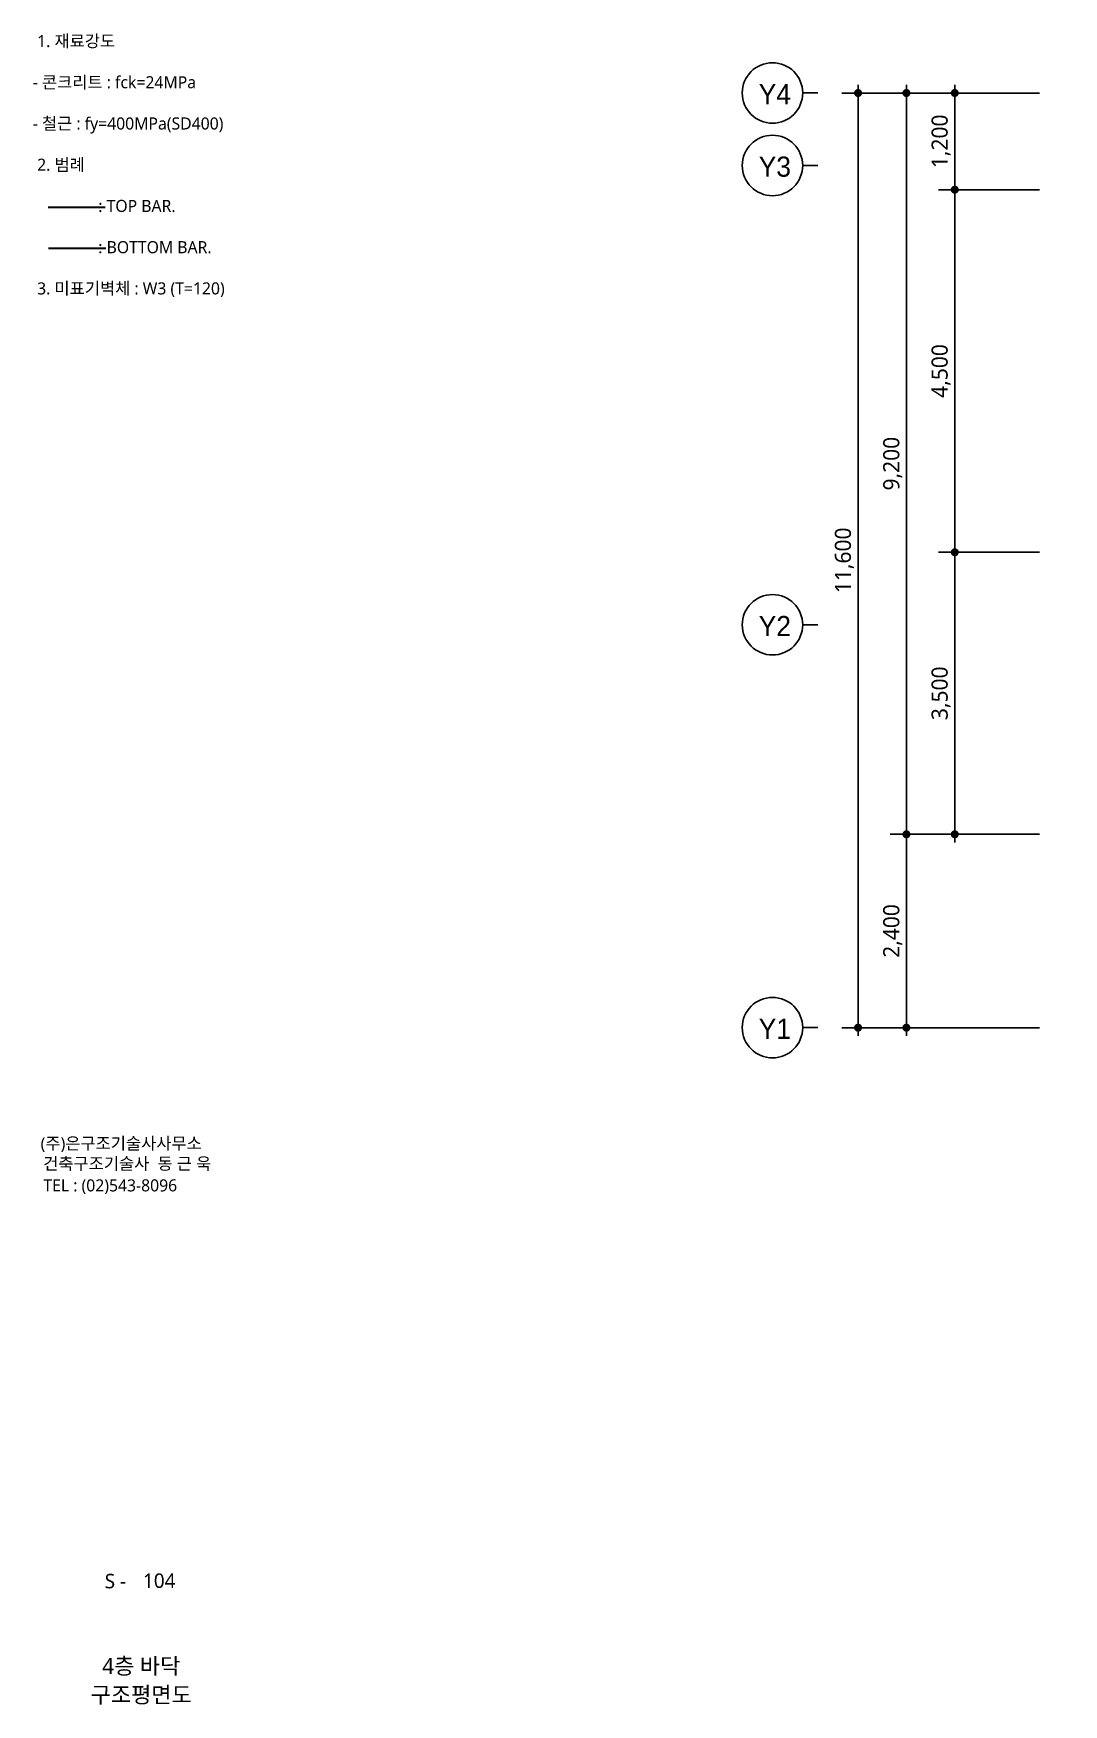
# Model space of a CAD drawing. Extents: x 4530 to 250084, y -28397 to -2308.
# Drawn here: x 163734 to 176517, y -28397 to -7656 of the extents above; entities that cross this region are included whole.
import ezdxf
from ezdxf.enums import TextEntityAlignment as Align

# ---------------------------------------------------------------- set-up
doc = ezdxf.new("R2010")
doc.units = 0
doc.header["$LTSCALE"] = 100
doc.header["$MEASUREMENT"] = 0
doc.header["$PDMODE"] = 34
doc.header["$PDSIZE"] = 3
doc.linetypes.add('HID', pattern=[3.45, 2.25, -1.2])
doc.layers.get('0').update_dxf_attribs({"linetype": 'CONTINUOUS'})
doc.layers.get('Defpoints').update_dxf_attribs({"color": 171, "linetype": 'CONTINUOUS'})
for name, color, linetype in [('buble', 3, 'CONTINUOUS'), ('DIM', 1, 'CONTINUOUS'), ('TEXT', 3, 'CONTINUOUS')]:
    doc.layers.add(name, color=color, linetype=linetype)
doc.styles.add('HY울릉도M', font='')
doc.styles.get("Standard").update_dxf_attribs({"font": 'malgun.ttf'})
doc.styles.add('맑은고딕', font='malgun.ttf')
doc.styles.get('HY울릉도M').set_extended_font_data('HY울릉도M')
doc.dimstyles.new('YenaA1-100', dxfattribs={"dimscale": 100, "dimtxt": 2, "dimasz": 1, "dimexe": 2, "dimexo": 3, "dimgap": 0.5, "dimtad": 1, "dimdec": 0, "dimzin": 9, "dimlunit": 6, "dimtxsty": 'STANDARD', "dimblk": 'dots', "dimcen": 0, "dimclrt": 3, "dimadec": 0, "dimazin": 0, "dimtm": 1e-09, "dimtfac": 1, "dimtdec": 0, "dimtix": 1, "dimtmove": 2, "dimatfit": 3, "dimldrblk": 'dots', "dimfxl": 1, "dimtolj": 1, "dimtzin": 0, "dimarcsym": 0})

# ---------------------------------------------------------------- blocks, each defined once
blk = doc.blocks.new('dots')
blk.add_line((-1, 0), (1, 0))
at = {"const_width": 0.5}
blk.add_lwpolyline([(-0.25, 0, 1), (0.25, 0, 1)], format="xyb", close=True, dxfattribs=at)
blk = doc.blocks.new('*D136')
at = {"layer": 'Defpoints', "color": 0, "transparency": 16777216}
for p in [(176517, -8396), (173967, -19996), (176517, -19996)]:
    blk.add_point(p, dxfattribs=at)
at = {"layer": 'DIM', "color": 0, "lineweight": -2, "transparency": 16777216}
for p, q in [((176217, -8396), (173767, -8396)), ((173967, -8496), (173967, -19896)), ((176217, -19996), (173767, -19996))]:
    blk.add_line(p, q, dxfattribs=at)
at = {"layer": 'DIM', "color": 0, "lineweight": -2, "transparency": 16777216, "xscale": 100, "yscale": 100, "zscale": 100}
for p, rotation in [((173967, -8396), 90), ((173967, -19996), 270)]:
    blk.add_blockref('dots', p, dxfattribs=dict(at, rotation=rotation))
at = {"layer": 'DIM', "color": 3, "transparency": 16777216, "insert": (173797, -14196), "char_height": 200, "attachment_point": 5, "rotation": 90}
blk.add_mtext('\\A1;11,600', dxfattribs=at)
blk = doc.blocks.new('*D137')
at = {"layer": 'Defpoints', "color": 0, "transparency": 16777216}
for p in [(176517, -9596), (175167, -14096), (176517, -14096)]:
    blk.add_point(p, dxfattribs=at)
at = {"layer": 'DIM', "color": 0, "lineweight": -2, "transparency": 16777216}
for p, q in [((176217, -9596), (174967, -9596)), ((175167, -9696), (175167, -13996)), ((176217, -14096), (174967, -14096))]:
    blk.add_line(p, q, dxfattribs=at)
at = {"layer": 'DIM', "color": 0, "lineweight": -2, "transparency": 16777216, "xscale": 100, "yscale": 100, "zscale": 100}
for p, rotation in [((175167, -9596), 90), ((175167, -14096), 270)]:
    blk.add_blockref('dots', p, dxfattribs=dict(at, rotation=rotation))
at = {"layer": 'DIM', "color": 3, "transparency": 16777216, "insert": (174997, -11846), "char_height": 200, "attachment_point": 5, "rotation": 90}
blk.add_mtext('\\A1;4,500', dxfattribs=at)
blk = doc.blocks.new('*D138')
at = {"layer": 'Defpoints', "color": 0, "transparency": 16777216}
for p in [(176517, -8396), (175167, -9596), (176517, -9596)]:
    blk.add_point(p, dxfattribs=at)
at = {"layer": 'DIM', "color": 0, "lineweight": -2, "transparency": 16777216}
for p, q in [((176217, -8396), (174967, -8396)), ((175167, -8496), (175167, -9496)), ((176217, -9596), (174967, -9596))]:
    blk.add_line(p, q, dxfattribs=at)
at = {"layer": 'DIM', "color": 0, "lineweight": -2, "transparency": 16777216, "xscale": 100, "yscale": 100, "zscale": 100}
for p, rotation in [((175167, -8396), 90), ((175167, -9596), 270)]:
    blk.add_blockref('dots', p, dxfattribs=dict(at, rotation=rotation))
at = {"layer": 'DIM', "color": 3, "transparency": 16777216, "insert": (174997, -8996), "char_height": 200, "attachment_point": 5, "rotation": 90}
blk.add_mtext('\\A1;1,200', dxfattribs=at)
blk = doc.blocks.new('*D139')
at = {"layer": 'Defpoints', "color": 0, "transparency": 16777216}
for p in [(176517, -14096), (175167, -17596), (176517, -17596)]:
    blk.add_point(p, dxfattribs=at)
at = {"layer": 'DIM', "color": 0, "lineweight": -2, "transparency": 16777216}
for p, q in [((176217, -14096), (174967, -14096)), ((175167, -14196), (175167, -17496)), ((176217, -17596), (174967, -17596))]:
    blk.add_line(p, q, dxfattribs=at)
at = {"layer": 'DIM', "color": 0, "lineweight": -2, "transparency": 16777216, "xscale": 100, "yscale": 100, "zscale": 100}
for p, rotation in [((175167, -14096), 90), ((175167, -17596), 270)]:
    blk.add_blockref('dots', p, dxfattribs=dict(at, rotation=rotation))
at = {"layer": 'DIM', "color": 3, "transparency": 16777216, "insert": (174997, -15846), "char_height": 200, "attachment_point": 5, "rotation": 90}
blk.add_mtext('\\A1;3,500', dxfattribs=at)
blk = doc.blocks.new('*D140')
at = {"layer": 'Defpoints', "color": 0, "transparency": 16777216}
for p in [(176517, -17596), (174567, -19996), (176517, -19996)]:
    blk.add_point(p, dxfattribs=at)
at = {"layer": 'DIM', "color": 0, "lineweight": -2, "transparency": 16777216}
for p, q in [((176217, -17596), (174367, -17596)), ((174567, -17696), (174567, -19896)), ((176217, -19996), (174367, -19996))]:
    blk.add_line(p, q, dxfattribs=at)
at = {"layer": 'DIM', "color": 0, "lineweight": -2, "transparency": 16777216, "xscale": 100, "yscale": 100, "zscale": 100}
for p, rotation in [((174567, -17596), 90), ((174567, -19996), 270)]:
    blk.add_blockref('dots', p, dxfattribs=dict(at, rotation=rotation))
at = {"layer": 'DIM', "color": 3, "transparency": 16777216, "insert": (174397, -18796), "char_height": 200, "attachment_point": 5, "rotation": 90}
blk.add_mtext('\\A1;2,400', dxfattribs=at)
blk = doc.blocks.new('*D141')
at = {"layer": 'Defpoints', "color": 0, "transparency": 16777216}
for p in [(176517, -8396), (174567, -17596), (176517, -17596)]:
    blk.add_point(p, dxfattribs=at)
at = {"layer": 'DIM', "color": 0, "lineweight": -2, "transparency": 16777216}
for p, q in [((176217, -8396), (174367, -8396)), ((174567, -8496), (174567, -17496)), ((176217, -17596), (174367, -17596))]:
    blk.add_line(p, q, dxfattribs=at)
at = {"layer": 'DIM', "color": 0, "lineweight": -2, "transparency": 16777216, "xscale": 100, "yscale": 100, "zscale": 100}
for p, rotation in [((174567, -8396), 90), ((174567, -17596), 270)]:
    blk.add_blockref('dots', p, dxfattribs=dict(at, rotation=rotation))
at = {"layer": 'DIM', "color": 3, "transparency": 16777216, "insert": (174397, -12996), "char_height": 200, "attachment_point": 5, "rotation": 90}
blk.add_mtext('\\A1;9,200', dxfattribs=at)

msp = doc.modelspace()

# ---------------------------------------------------------------- linework, layer by layer
at = {"layer": 'buble'}
for p, q in [((173279.7, -8395.5), (173467.2, -8395.5)), ((173279.7, -9295.5), (173467.2, -9295.5)), ((173279.7, -14995.5), (173467.2, -14995.5)), ((173279.7, -19995.5), (173467.2, -19995.5))]:
    msp.add_line(p, q, dxfattribs=at)
for centre in [(172904.7, -8395.5), (172904.7, -9295.5), (172904.7, -14995.5), (172904.7, -19995.5)]:
    msp.add_circle(centre, 375, dxfattribs=at)
at = {"layer": 'TEXT', "const_width": 25}
msp.add_lwpolyline([(164626.1, -9813.8), (163914.3, -9813.8)], dxfattribs=at)
at = {"layer": 'TEXT', "linetype": 'HID', "ltscale": 0.5, "const_width": 25}
msp.add_lwpolyline([(164632.5, -10325.5), (163920.6, -10325.5)], dxfattribs=at)

# ---------------------------------------------------------------- texts
at = {"layer": 'buble', "style": 'HY울릉도M'}
for s, p in [('Y4', (172934.4, -8409.6)), ('Y3', (172934.4, -9309.6)), ('Y2', (172934.4, -15009.6)), ('Y1', (172934.4, -20009.6))]:
    msp.add_text(s, height=250, dxfattribs=at).set_placement(p, align=Align.MIDDLE)
at = {"layer": 'TEXT', "style": '맑은고딕'}
for s, p in [('1. 재료강도', (163780.3, -7825.7)), ('   - 콘크리트 : fck=24MPa', (163573.8, -8337.4)), ('   - 철근 : fy=400MPa(SD400)', (163573.8, -8849.1)), ('2. 범례', (163780.3, -9360.8)), ('          : TOP BAR.', (164030.8, -9872.5)), ('          : BOTTOM BAR.', (164030.8, -10384.2)), ('3. 미표기벽체 : W3 (T=120)', (163780.3, -10895.9))]:
    msp.add_text(s, height=150, dxfattribs=at).set_placement(p)
at = {"layer": 'TEXT'}
for s, height, p in [('(주)은구조기술사사무소', 150, (163823.8, -21507.3)), ('건축구조기술사  동 근 욱', 150, (163854.6, -21757.5)), ('TEL : (02)543-8096', 150, (163857.6, -22028.2)), ('S -', 180, (164618.7, -26954.1))]:
    msp.add_text(s, height=height, dxfattribs=at).set_placement(p)
for s, height, p in [('104', 180, (165295.2, -26949.1)), ('4층 바닥', 200, (165071.9, -28018.2)), ('구조평면도', 200, (165071.9, -28375.5))]:
    msp.add_text(s, height=height, dxfattribs=at).set_placement(p, align=Align.CENTER)

# ---------------------------------------------------------------- dimensions: what is measured, and where the dimension line sits
at = {"layer": 'DIM'}
for base, p1, p2, picture, middle in [((173967.2, -19995.5), (176517.2, -8395.5), (176517.2, -19995.5), '*D136', (173796.6, -14195.5)), ((174567.2, -17595.5), (176517.2, -8395.5), (176517.2, -17595.5), '*D141', (174397.1, -12995.5)), ((175167.2, -9595.5), (176517.2, -8395.5), (176517.2, -9595.5), '*D138', (174996.6, -8995.5)), ((175167.2, -14095.5), (176517.2, -9595.5), (176517.2, -14095.5), '*D137', (174997.1, -11845.5)), ((175167.2, -17595.5), (176517.2, -14095.5), (176517.2, -17595.5), '*D139', (174997.1, -15845.5)), ((174567.2, -19995.5), (176517.2, -17595.5), (176517.2, -19995.5), '*D140', (174397.1, -18795.5))]:
    dim = msp.add_linear_dim(base=base, p1=p1, p2=p2, angle=270, dimstyle='YenaA1-100', dxfattribs=at)
    dim.commit()
    dim.dimension.update_dxf_attribs({"geometry": picture, "text_midpoint": middle})

doc.saveas('drawing.dxf')
